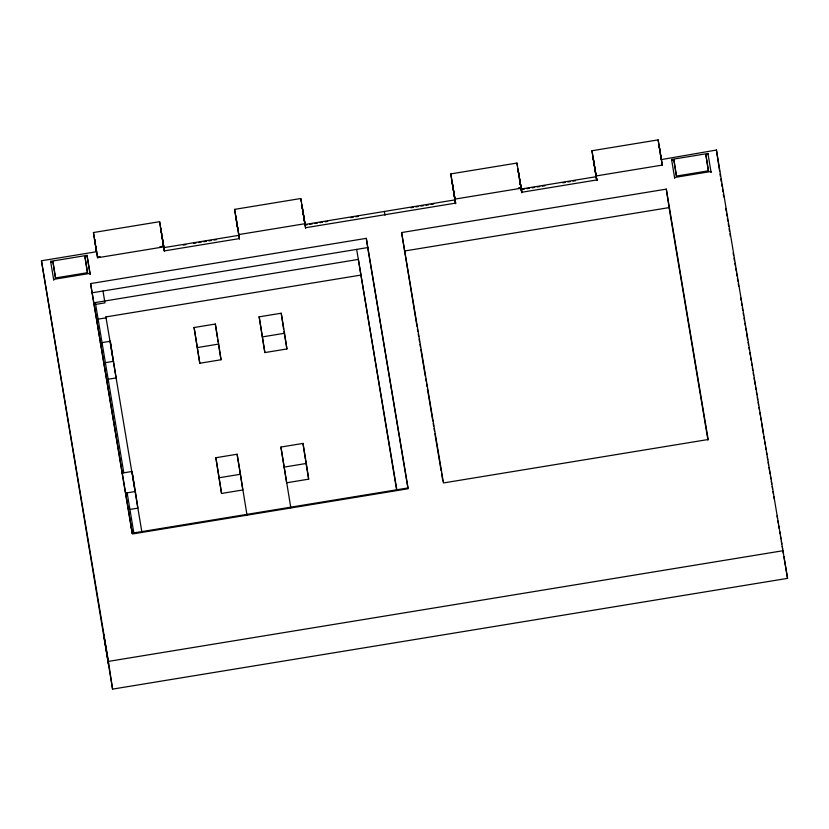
<?xml version="1.0" encoding="UTF-8"?>
<svg xmlns="http://www.w3.org/2000/svg" width="829" height="829" viewBox="0 0 829 829"><rect width="100%" height="100%" fill="white"/><g stroke="black" fill="none" stroke-linecap="round" stroke-linejoin="round"><path stroke-width="1.24" d="M161.624 233.737L159.614 221.685L93.439 232.534L95.449 245.115M159.614 221.685L161.624 234.255M303.227 212.908L300.782 198.514L234.607 209.374L236.617 221.954M300.782 198.514L301.217 201.52M518.975 175.106L516.954 163.054L450.779 173.903L453.214 189.333M516.954 163.054L517.389 166.059M518.83 173.986L521.265 189.406L519.255 176.836M660.143 151.945L658.133 139.883L591.958 150.743L593.968 163.323M593.833 161.686L596.258 177.105L594.248 165.044M658.133 139.883L659.283 147.469M661.366 159.593L716.432 150.028L787.55 578.362L112.568 689.117L41.45 260.772L96.599 251.726L95.739 246.327M87.138 256.285L84.941 256.648L87.615 272.668L55.626 277.922L52.952 261.891L50.745 262.254L50.61 261.332L87.004 255.363L90.154 274.316L87.004 255.363M707.945 153.479L708.08 154.401L705.883 154.764L708.557 170.795L676.568 176.038L673.894 160.018L671.687 160.37L671.552 159.448L707.945 153.479L711.095 172.432L710.961 171.51L674.568 177.479M97.48 256.99L100.019 256.575M159.831 246.762L163.655 246.13M518.446 187.924L520.995 187.499M96.009 248.493L97.604 257.736L163.779 246.876L161.914 235.467M303.082 212.307L304.948 223.716L238.773 234.576L238.918 235.737L236.472 221.343M660.423 153.676L662.288 165.085L596.134 175.945L596.424 177.738M238.483 233.363L238.783 235.353L163.779 247.653L164.443 251.415M305.611 228.255L304.958 224.493L454.955 199.882L453.349 189.375M453.08 187.696L454.945 199.105L521.12 188.245L521.804 192.255L596.807 179.945L596.144 176.712L521.151 189.022L520.83 187.043M183.302 245.073L185.851 244.659M193.52 243.394L196.079 242.98M198.628 242.555L201.188 242.141M203.737 241.716L206.297 241.301M208.846 240.887L211.405 240.462M213.965 240.047L216.514 239.622M304.668 225.156L307.227 224.742M309.777 224.317L312.336 223.903M314.885 223.488L317.445 223.063M320.004 222.649L322.554 222.224M325.113 221.809L327.662 221.384M350.667 217.612L353.216 217.198M355.776 216.773L358.325 216.359M410.707 207.758L413.267 207.343M415.816 206.929L418.376 206.504M420.925 206.089L423.484 205.665M426.044 205.25L428.593 204.825M431.153 204.411L433.702 203.986M521.856 189.53L524.415 189.105M526.964 188.691L529.524 188.266M532.083 187.851L534.632 187.427M537.192 187.012L539.741 186.587M542.301 186.173L544.86 185.748M562.746 182.815L565.295 182.401M567.855 181.976L570.404 181.561M572.963 181.136L575.513 180.722M53.626 279.363L90.019 273.383M90.589 283.58L366.314 238.348L408.179 488.737L132.443 533.969L90.589 283.58L125.459 493.131L135.386 491.504L132.039 471.473L122.112 473.1M401.609 232.555L666.309 189.126L708.173 439.515L443.474 482.944L401.609 232.555L416.977 326.398M91.967 292.824L367.703 247.581L366.314 238.348M404.376 251.032L669.076 207.602L666.309 189.126M93.646 302.834L358.346 259.404L396.645 490.198M95.242 304.471L104.951 302.875L103.003 291.01M97.48 319.248L106.06 317.839L105.915 316.916L360.688 275.114M100.34 342.895L110.267 341.268L116.101 377.931L107.521 379.34M194.09 327.517L215.333 324.035L218.69 344.066L221.032 359.765L199.789 363.257L194.09 327.517L199.789 363.257M259.166 316.844L281.218 313.227L284.565 333.258L286.917 348.957L264.855 352.574L259.166 316.844L264.855 352.574M103.687 362.936L113.614 361.299M197.437 347.548L218.69 344.066M262.513 336.875L284.565 333.258M215.861 457.722L237.104 454.23L240.451 474.261L242.804 489.97L221.55 493.452L215.861 457.722L221.55 493.452M280.927 447.049L302.989 443.422L306.336 463.452L308.678 479.162L286.627 482.779L280.927 447.049L290.813 507.814M219.208 477.753L240.451 474.261M284.274 467.079L306.336 463.452M129.293 509.545L137.873 508.136L135.386 491.504M125.666 494.385L132.153 533.192L407.878 487.96L367.703 247.581M112.568 689.117L108.423 661.397L783.405 550.653M661.366 159.655L660.423 154.194M591.958 150.743L593.968 162.805M450.779 173.903L453.225 188.297M234.607 209.374L236.628 221.436M93.439 232.534L95.449 244.596M596.424 178.339L596.797 180.484L596.113 176.339M455.608 203.644L454.955 199.882M385.029 215.229L384.366 211.457M239.436 239.115L238.783 235.353M454.655 197.893L453.08 188.214M596.269 176.971L596.818 180.225M521.265 189.271L521.814 192.535M720.795 179.023L721.22 181.572M721.644 184.121L722.069 186.67M722.494 189.23L722.919 191.779M723.344 194.328L723.779 196.877M725.696 208.369L726.121 210.918M726.546 213.467L726.971 216.017M727.406 218.576L727.831 221.125M728.256 223.675L728.681 226.224M729.105 228.783L729.53 231.332M729.966 233.882L730.39 236.431M733.157 253.021L733.582 255.57M734.017 258.12L734.442 260.679M734.867 263.228L735.292 265.777M735.717 268.327L736.142 270.886M736.577 273.435L737.002 275.984M737.427 278.534L737.851 281.093M738.276 283.642L738.701 286.192M740.629 297.673L741.053 300.222M741.478 302.782L741.903 305.331M742.328 307.88L742.763 310.429M743.188 312.989L743.613 315.538M744.038 318.087L744.463 320.636M744.888 323.196L745.323 325.745M745.748 328.294L746.173 330.844M746.597 333.403L747.665 339.776M748.09 342.336L748.514 344.885M748.939 347.434L749.375 349.983M749.799 352.543L750.224 355.092M750.649 357.641L751.074 360.19M751.499 362.739L751.934 365.299M752.359 367.848L752.784 370.397M753.209 372.946L753.634 375.506M754.058 378.055L755.126 384.438M755.561 386.988L755.986 389.537M756.411 392.086L756.836 394.645M757.26 397.195L757.685 399.744M758.12 402.293L758.545 404.853M758.97 407.402L759.395 409.951M759.82 412.5L760.245 415.06M760.68 417.609L761.105 420.158M761.53 422.707L763.447 434.189M763.872 436.748L764.297 439.297M764.732 441.847L765.157 444.396M765.581 446.955L766.006 449.505M766.431 452.054L766.856 454.603M767.291 457.162L767.716 459.712M768.141 462.261L768.566 464.81M768.991 467.369L770.058 473.742M770.483 476.292L770.918 478.851M771.343 481.4L771.768 483.949M772.193 486.499L772.618 489.058M773.042 491.607L773.478 494.157M773.903 496.706L774.327 499.265M777.094 515.845L777.529 518.405M777.954 520.954L778.379 523.503M778.804 526.052L779.229 528.612M779.654 531.161L780.089 533.71M780.514 536.259L780.939 538.819M781.364 541.368L781.788 543.917M782.213 546.466L782.649 549.016M783.073 551.575L783.498 554.124M783.923 556.673L787.55 578.362M671.552 159.448L674.702 178.401M659.874 150.298L659.21 146.474L659.863 150.774M662.288 165.085L660.703 155.355M669.076 207.602L707.945 440.106M593.699 161.158L593.036 157.334L593.688 161.634M594.528 166.702L595.191 170.515L594.248 164.525M596.807 179.945L595.118 169.935L596.144 176.712M518.695 173.458L518.032 169.644L518.695 173.945M519.524 179.002L520.923 186.971M520.436 184.691L518.819 175.023M520.819 186.929L520.115 182.235L521.804 192.255M453.349 189.862L455.618 203.115L305.621 227.726L303.352 213.986M417.401 328.958L417.826 331.517M418.251 334.066L418.686 336.626M419.111 339.175L419.536 341.735M419.961 344.284L420.386 346.843M420.821 349.392L425.298 376.221M425.733 378.78L426.158 381.33M426.583 383.889L427.008 386.449M427.443 388.998L432.779 420.935M433.204 423.495L433.629 426.044M434.054 428.603L434.489 431.153M434.914 433.712L441.111 470.758M441.536 473.318L442.81 480.975M356.667 249.394L396.853 489.763M303.352 214.473L304.958 224.493M283.984 331.434L286.917 348.957M305.538 460.385L308.678 479.162M236.348 219.789L235.685 215.965L236.348 220.265M217.685 339.735L218.1 342.242M218.524 344.75L221.032 359.765M246.98 515.006L237.104 454.23M161.354 232.089L160.691 228.276L161.344 232.576M162.183 237.146L164.443 250.886L239.446 238.576L236.907 223.156M95.18 242.949L94.516 239.125L95.169 243.425M105.915 316.916L141.914 532.249M95.335 302.564L123.801 472.82M127.148 492.861L133.842 532.923M50.61 261.332L53.761 280.285M41.45 260.772L108.423 661.397M660.931 157.51L659.998 151.862M521.12 188.649L521.804 192.784L520.115 182.235M452.8 185.965L451.857 180.494L452.789 186.484M302.803 210.576L301.86 205.105L302.523 209.405M303.082 212.825L305.093 224.877L304.948 223.716M236.907 223.675L237.84 229.146L237.177 224.846M161.904 235.985L164.453 251.28M95.729 246.845L96.423 251.26M660.008 150.826L660.568 154.277M593.823 162.712L594.393 166.173M302.647 210.493L303.217 213.944M236.483 220.317L237.053 223.768M161.489 232.617L162.049 236.068M161.479 233.654L163.489 245.674L162.774 240.866M95.314 243.477L97.604 257.736M95.304 244.514L95.874 247.964M659.449 148.484L660.143 152.463M518.964 175.624L517.783 168.598M302.792 211.094L301.611 204.058M453.94 193.095L455.618 203.509M716.432 150.028L719.634 171.448M720.007 173.966L720.391 176.484M705.883 154.764L708.267 170.774M673.894 160.018L676.288 176.028M302.989 443.422L305.331 459.131M281.218 313.227L283.57 328.926M215.333 324.035L217.322 337.32M132.039 471.473L134.381 487.183M110.267 341.268L112.62 356.978M130.775 523.959L132.153 533.192M84.941 256.648L87.356 272.855M52.952 261.891L55.377 278.109M107.407 656.734L103.718 634.693L108.506 664.122L107.407 656.734"/></g></svg>
